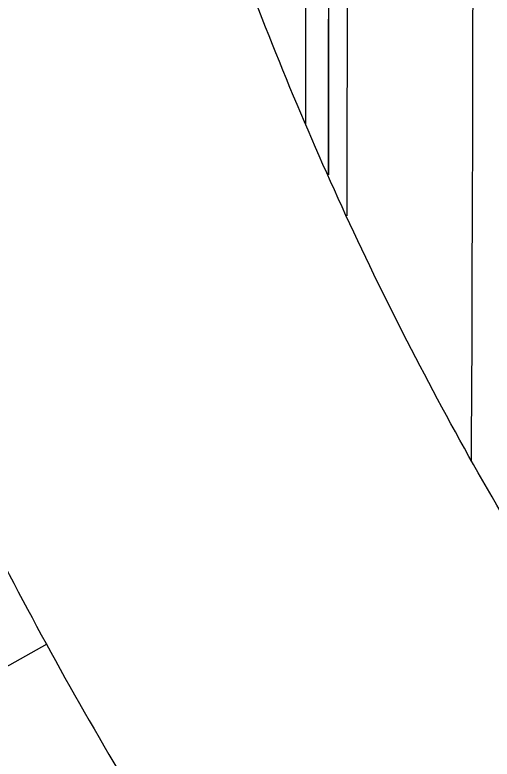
# Model space of a CAD drawing. Header units: millimetres. Extents: x 2126 to 3741, y 477 to 1658.
# Drawn here: x 2381.6 to 2402.32, y 802.69 to 835.02 of the extents above; entities that cross this region are included whole.
import ezdxf

# ---------------------------------------------------------------- set-up
doc = ezdxf.new("R2010")
doc.units = ezdxf.units.MM

msp = doc.modelspace()

# ---------------------------------------------------------------- linework, layer by layer
at = {"color": 7, "linetype": 'Continuous', "lineweight": 25, "flags": 128}
msp.add_lwpolyline([(2401.521, 889.661), (2401.52, 884.435), (2401.519, 879.23), (2401.517, 874.072), (2401.515, 868.981), (2401.512, 863.983), (2401.508, 859.098), (2401.503, 854.348), (2401.498, 849.756), (2401.492, 845.342), (2401.485, 841.126), (2401.478, 837.126), (2401.47, 833.361), (2401.462, 829.847), (2401.453, 826.6), (2401.444, 823.635), (2401.434, 820.966), (2401.424, 818.603), (2401.414, 816.559), (2401.408, 815.61)], dxfattribs=at)
at = {"color": 7, "linetype": 'Continuous', "lineweight": 25}
for points, knots in [([(2362.131, 889.762), (2362.156, 887.202), (2362.191, 883.621), (2362.47, 878.352), (2362.805, 873.888), (2363.371, 868.571), (2364.144, 863.002), (2365.154, 857.189), (2366.41, 851.218), (2367.921, 845.142), (2369.691, 839.004), (2371.726, 832.839), (2374.025, 826.675), (2376.59, 820.538), (2379.421, 814.45), (2382.515, 808.431), (2385.869, 802.498), (2389.481, 796.669), (2393.347, 790.959), (2397.461, 785.383), (2401.818, 779.956), (2406.412, 774.69), (2411.237, 769.599), (2416.285, 764.694), (2421.548, 759.987), (2427.018, 755.49), (2432.686, 751.211), (2438.543, 747.163), (2444.58, 743.353), (2450.785, 739.791), (2457.15, 736.486), (2463.663, 733.445), (2470.312, 730.676), (2477.086, 728.186), (2483.974, 725.98), (2490.963, 724.066), (2498.04, 722.447), (2505.194, 721.129), (2512.411, 720.116), (2519.678, 719.412), (2526.982, 719.019), (2534.31, 718.94), (2541.648, 719.177), (2548.983, 719.731), (2556.301, 720.604), (2563.588, 721.794), (2570.83, 723.302), (2578.015, 725.127), (2585.128, 727.267), (2592.155, 729.721), (2599.084, 732.486), (2605.9, 735.559), (2612.591, 738.936), (2619.143, 742.614), (2625.543, 746.587), (2631.778, 750.852), (2637.836, 755.403), (2643.704, 760.235), (2649.371, 765.342), (2654.823, 770.719), (2659.871, 776.166), (2664.523, 781.639), (2668.793, 787.097), (2672.835, 792.722), (2676.643, 798.504), (2680.212, 804.431), (2683.534, 810.494), (2686.604, 816.679), (2689.417, 822.976), (2691.969, 829.37), (2694.255, 835.845), (2696.272, 842.383), (2698.014, 848.957), (2699.479, 855.53), (2700.661, 862.024), (2701.558, 868.314), (2702.141, 873.837), (2702.509, 878.72), (2702.748, 883.544), (2702.866, 889.519), (2702.755, 895.035), (2702.483, 900.305), (2702.146, 904.769), (2701.581, 910.085), (2700.808, 915.654), (2699.798, 921.468), (2698.541, 927.439), (2697.031, 933.515), (2695.26, 939.653), (2693.226, 945.818), (2690.926, 951.982), (2688.361, 958.118), (2685.531, 964.207), (2682.437, 970.226), (2679.082, 976.159), (2675.47, 981.988), (2671.605, 987.698), (2667.491, 993.273), (2663.133, 998.701), (2658.539, 1003.966), (2653.715, 1009.058), (2648.667, 1013.962), (2643.404, 1018.669), (2637.934, 1023.167), (2632.266, 1027.445), (2626.409, 1031.494), (2620.372, 1035.304), (2614.166, 1038.865), (2607.801, 1042.17), (2601.289, 1045.213), (2594.638, 1047.975), (2588.356, 1050.312), (2584.251, 1051.59), (2582.442, 1052.154)], [0, 0, 0, 0, 0.0102074, 0.014274, 0.021037, 0.0280561, 0.0355867, 0.0434511, 0.0515783, 0.0599113, 0.0684099, 0.0770439, 0.085791, 0.0946336, 0.1035582, 0.112554, 0.1216124, 0.1307262, 0.1398897, 0.1490979, 0.1583469, 0.1676331, 0.1769537, 0.1863062, 0.1956884, 0.2050985, 0.2145348, 0.2239961, 0.233481, 0.2429885, 0.2525178, 0.262068, 0.2716385, 0.2812287, 0.2908382, 0.3004664, 0.3101132, 0.3197782, 0.3294613, 0.3391624, 0.3488814, 0.3586183, 0.3683733, 0.3781464, 0.387938, 0.3977483, 0.4075776, 0.4174265, 0.4272956, 0.4371854, 0.4470968, 0.4570307, 0.4669882, 0.4769704, 0.486979, 0.4970156, 0.5070822, 0.5171812, 0.5273154, 0.5374882, 0.5477037, 0.5569145, 0.5661226, 0.5753266, 0.5845258, 0.5937191, 0.6029052, 0.6120821, 0.6212471, 0.6303962, 0.6395236, 0.6486197, 0.6576679, 0.6666375, 0.6754633, 0.6839789, 0.6919633, 0.6976055, 0.7035012, 0.7112199, 0.7214273, 0.7254939, 0.7322569, 0.739276, 0.7468066, 0.754671, 0.7627982, 0.7711312, 0.7796298, 0.7882638, 0.7970109, 0.8058535, 0.8147781, 0.8237739, 0.8328323, 0.8419461, 0.8511096, 0.8603178, 0.8695668, 0.878853, 0.8881736, 0.8975261, 0.9069083, 0.9163184, 0.9257547, 0.935216, 0.9447009, 0.9542084, 0.9637377, 0.9732879, 0.9828584, 0.9924486, 1, 1, 1, 1]), ([(2490.403, 745.032), (2489.341, 745.333), (2486.037, 746.269), (2480.585, 748.176), (2474.058, 750.734), (2467.646, 753.619), (2461.358, 756.804), (2455.21, 760.292), (2449.214, 764.077), (2443.385, 768.153), (2437.736, 772.516), (2432.28, 777.16), (2427.031, 782.079), (2422.174, 787.088), (2417.703, 792.143), (2413.604, 797.201), (2409.731, 802.43), (2406.089, 807.817), (2402.686, 813.353), (2399.527, 819.026), (2396.62, 824.823), (2393.97, 830.731), (2391.581, 836.734), (2389.458, 842.817), (2387.606, 848.956), (2386.028, 855.123), (2384.729, 861.268), (2383.717, 867.276), (2383.006, 872.843), (2382.56, 877.689), (2382.283, 882.159), (2382.145, 886.064), (2382.135, 888.663), (2382.131, 889.711)], [0, 0, 0, 0, 0.017078, 0.053144, 0.089298, 0.125545, 0.161888, 0.198335, 0.23489, 0.271563, 0.308361, 0.345297, 0.382382, 0.419634, 0.453214, 0.486783, 0.520336, 0.55387, 0.58738, 0.62086, 0.654303, 0.687696, 0.721023, 0.754256, 0.787351, 0.820228, 0.85273, 0.884498, 0.914491, 0.939551, 0.959781, 0.98378, 1, 1, 1, 1]), ([(2396.049, 889.329), (2396.05, 886.897), (2396.05, 882.051), (2396.049, 874.873), (2396.047, 869.027), (2396.046, 864.469), (2396.044, 861.122), (2396.042, 857.846), (2396.041, 854.648), (2396.039, 851.533), (2396.036, 847.579), (2396.032, 842.784), (2396.026, 837.23), (2396.019, 831.881), (2396.013, 828.177), (2396.01, 826.504), (2396.009, 826.298)], [0, 0, 0, 0, 0.099314, 0.197878, 0.29569, 0.344327, 0.392776, 0.441037, 0.48911, 0.536996, 0.584693, 0.676006, 0.773113, 0.876014, 0.984707, 1, 1, 1, 1]), ([(2395.236, 884.883), (2395.236, 884.495), (2395.236, 883.888), (2395.236, 882.894), (2395.236, 881.834), (2395.236, 880.624), (2395.236, 879.572), (2395.236, 878.567), (2395.235, 877.333), (2395.235, 875.498), (2395.235, 873.819), (2395.235, 872.47), (2395.234, 871.661), (2395.234, 870.806), (2395.234, 869.906), (2395.234, 868.962), (2395.233, 866.028), (2395.231, 861.481), (2395.228, 855.788), (2395.225, 851.118), (2395.222, 847.403), (2395.219, 844.574), (2395.217, 842.564), (2395.216, 841.378), (2395.215, 840.819), (2395.215, 840.657), (2395.215, 840.605), (2395.215, 840.587), (2395.215, 840.58), (2395.215, 840.578), (2395.215, 840.577), (2395.215, 840.576), (2395.215, 840.576), (2395.215, 840.576), (2395.215, 840.576), (2395.215, 840.576), (2395.215, 840.307), (2395.214, 839.625), (2395.213, 838.37), (2395.211, 836.861), (2395.209, 835.463), (2395.208, 834.444), (2395.207, 833.671), (2395.206, 832.846), (2395.204, 831.86), (2395.203, 830.884), (2395.201, 830.083), (2395.2, 829.304), (2395.199, 828.667), (2395.198, 828.229), (2395.198, 828.107)], [0, 0, 0, 0, 0.017551, 0.027477, 0.045011, 0.065616, 0.082476, 0.092885, 0.111431, 0.1388, 0.176932, 0.188699, 0.201204, 0.214447, 0.228429, 0.243149, 0.258608, 0.366138, 0.459728, 0.539372, 0.605068, 0.656812, 0.694601, 0.718435, 0.725118, 0.727151, 0.727909, 0.728155, 0.728247, 0.728284, 0.7283, 0.728307, 0.72831, 0.728311, 0.728312, 0.728312, 0.728312, 0.744024, 0.768439, 0.803217, 0.836029, 0.8561, 0.868601, 0.886365, 0.910565, 0.934954, 0.953683, 0.966991, 0.990806, 1, 1, 1, 1]), ([(2395.248, 884.883), (2395.248, 882), (2395.248, 876.078), (2395.246, 867.647), (2395.242, 859.56), (2395.238, 851.94), (2395.232, 844.473), (2395.224, 837.379), (2395.217, 831.807), (2395.212, 829.011), (2395.21, 828.079)], [0, 0, 0, 0, 0.130518, 0.268168, 0.390099, 0.517129, 0.649259, 0.786491, 0.928825, 1, 1, 1, 1]), ([(2394.237, 830.248), (2394.237, 831.004), (2394.237, 833.446), (2394.237, 838.014), (2394.237, 843.094), (2394.237, 848.478), (2394.237, 853.007), (2394.237, 858.898), (2394.237, 863.782), (2394.237, 870.447), (2394.237, 874.74), (2394.237, 877.744)], [0, 0, 0, 0, 0.063071, 0.203688, 0.344307, 0.414547, 0.555165, 0.625405, 0.766021, 0.83626, 1, 1, 1, 1]), ([(2382.99, 807.681), (2381.757, 806.985), (2379.167, 805.522), (2374.767, 804.238), (2371.653, 804.059), (2370.097, 803.969)], [0, 0, 0, 0, 0.312215, 0.656107, 1, 1, 1, 1])]:
    msp.add_open_spline(points, degree=3, knots=knots, dxfattribs=at)

doc.saveas('drawing.dxf')
